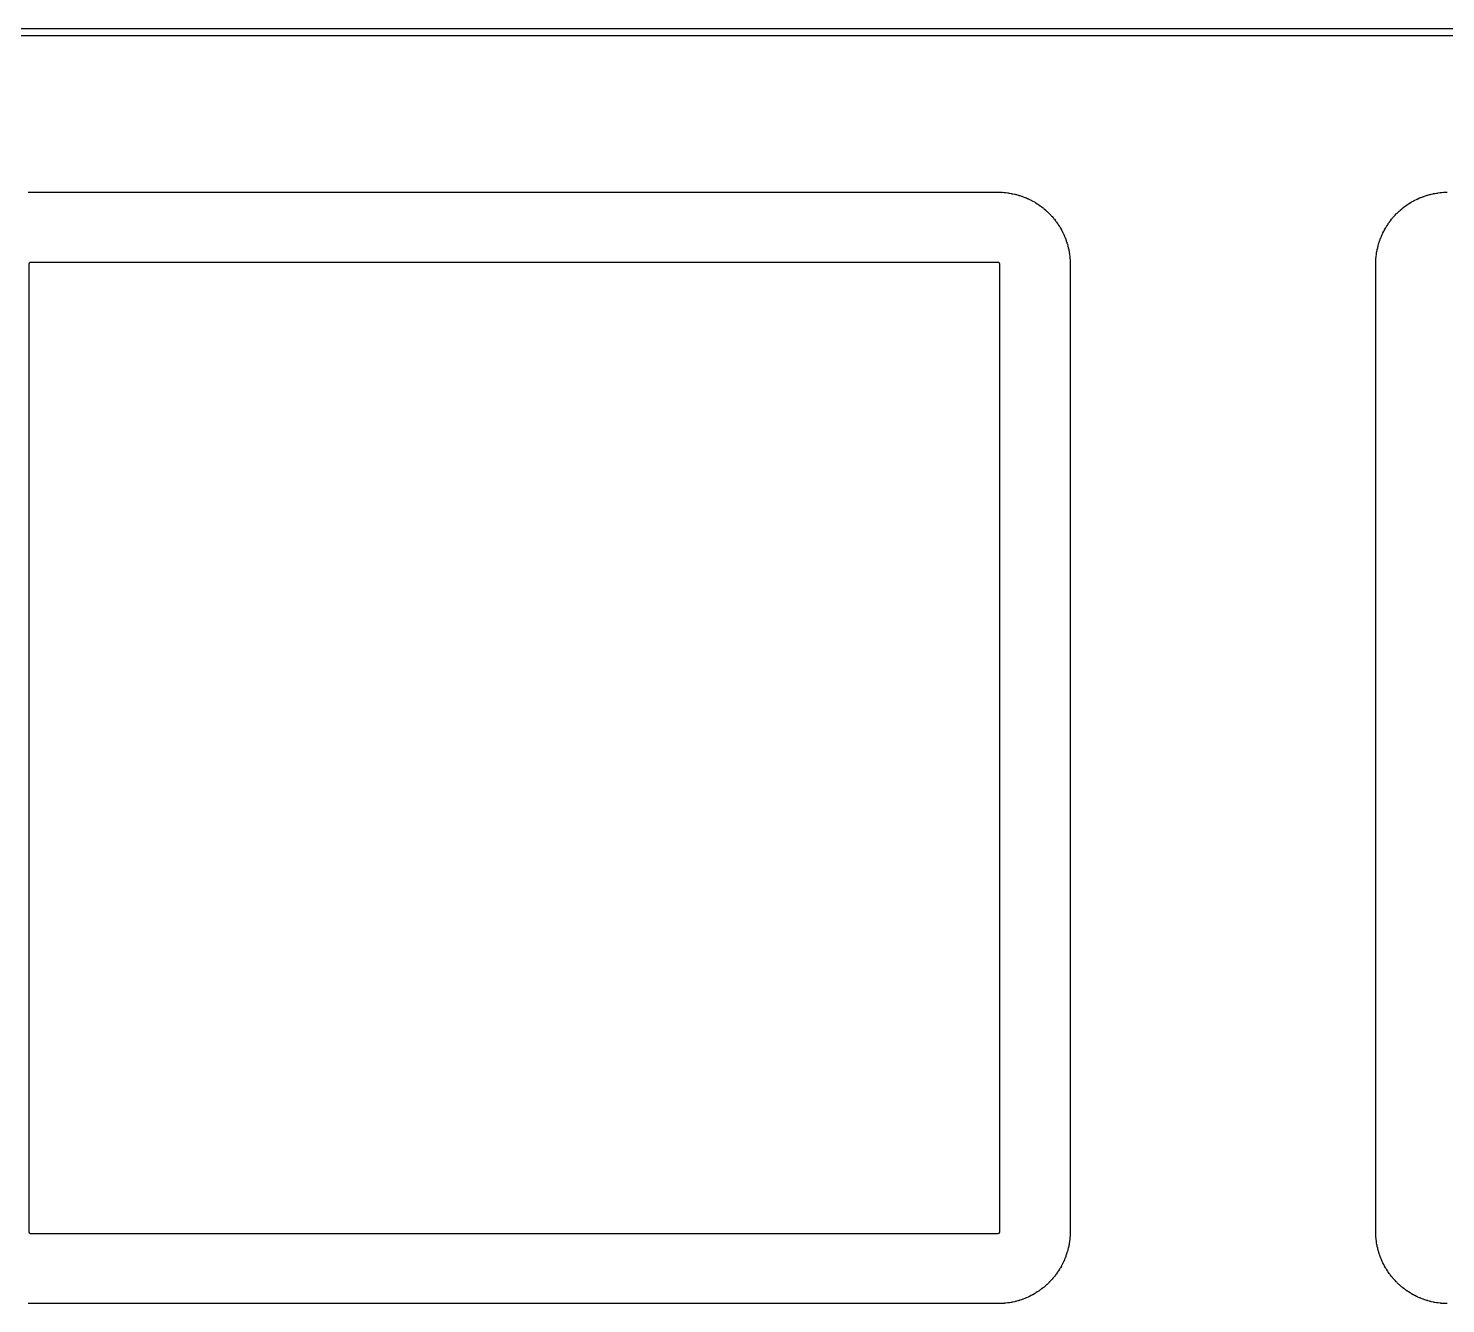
# Model space of a CAD drawing. Extents: x 19 to 282, y -150 to -67.
# Drawn here: x 96.38 to 115.43, y -83.95 to -66.8 of the extents above; entities that cross this region are included whole.
import ezdxf

# ---------------------------------------------------------------- set-up
doc = ezdxf.new("R2010")
doc.units = 0
doc.layers.add('BLACK', color=7, linetype='CONTINUOUS')

msp = doc.modelspace()

# ---------------------------------------------------------------- linework, layer by layer
at = {"layer": 'BLACK', "linetype": 'CONTINUOUS'}
for p, q in [((24.0518, -66.8), (277.023, -66.8)), ((277.023, -66.9), (24.0518, -66.9)), ((96.376, -69.0033), (96.4008, -69.0027)), ((96.4008, -69.0027), (96.4066, -69.0026)), ((96.4066, -69.0026), (96.4095, -69.003)), ((96.4095, -69.003), (96.4125, -69.0026)), ((96.4125, -69.0026), (109.413, -69.0026)), ((109.413, -69.0026), (109.418, -69.0026)), ((109.418, -69.0026), (109.421, -69.0031)), ((109.421, -69.0031), (109.424, -69.0027)), ((109.424, -69.0027), (109.449, -69.0033)), ((109.449, -69.0033), (109.455, -69.0035)), ((109.455, -69.0035), (109.464, -69.0051)), ((109.464, -69.0051), (109.472, -69.0045)), ((109.472, -69.0045), (109.497, -69.0063)), ((109.497, -69.0063), (109.503, -69.0068)), ((109.503, -69.0068), (109.511, -69.0088)), ((109.511, -69.0088), (109.52, -69.0086)), ((109.52, -69.0086), (109.545, -69.0116)), ((109.545, -69.0116), (109.55, -69.0124)), ((109.55, -69.0124), (109.559, -69.0148)), ((109.559, -69.0148), (109.568, -69.0151)), ((109.568, -69.0151), (109.592, -69.0193)), ((109.592, -69.0193), (109.597, -69.0203)), ((109.597, -69.0203), (109.606, -69.0231)), ((109.606, -69.0231), (109.614, -69.0238)), ((109.614, -69.0238), (109.638, -69.0292)), ((109.638, -69.0292), (109.644, -69.0305)), ((109.644, -69.0305), (109.652, -69.0337)), ((109.652, -69.0337), (109.661, -69.0348)), ((109.661, -69.0348), (109.684, -69.0414)), ((109.684, -69.0414), (109.69, -69.043)), ((109.69, -69.043), (109.698, -69.0465)), ((109.698, -69.0465), (109.706, -69.0481)), ((109.706, -69.0481), (109.729, -69.0557)), ((109.729, -69.0557), (109.735, -69.0576)), ((109.735, -69.0576), (109.743, -69.0616)), ((109.743, -69.0616), (109.751, -69.0635)), ((109.751, -69.0635), (109.774, -69.0723)), ((109.774, -69.0723), (109.779, -69.0744)), ((109.779, -69.0744), (109.787, -69.0788)), ((109.787, -69.0788), (109.795, -69.0811)), ((109.795, -69.0811), (109.818, -69.091)), ((109.818, -69.091), (109.823, -69.0934)), ((109.823, -69.0934), (109.83, -69.0981)), ((109.83, -69.0981), (109.838, -69.1008)), ((109.838, -69.1008), (109.86, -69.1118)), ((109.86, -69.1118), (109.865, -69.1144)), ((109.865, -69.1144), (109.872, -69.1195)), ((109.872, -69.1195), (109.881, -69.1227)), ((109.881, -69.1227), (109.902, -69.1347)), ((109.902, -69.1347), (109.907, -69.1376)), ((109.907, -69.1376), (109.914, -69.143)), ((109.914, -69.143), (109.922, -69.1466)), ((109.922, -69.1466), (109.942, -69.1596)), ((114.933, -69.1596), (114.953, -69.1466)), ((114.953, -69.1466), (114.958, -69.1435)), ((114.958, -69.1435), (114.966, -69.14)), ((114.966, -69.14), (114.973, -69.1347)), ((114.973, -69.1347), (114.994, -69.1227)), ((114.994, -69.1227), (115, -69.1199)), ((115, -69.1199), (115.008, -69.1168)), ((115.008, -69.1168), (115.015, -69.1118)), ((115.015, -69.1118), (115.037, -69.1008)), ((115.037, -69.1008), (115.042, -69.0983)), ((115.042, -69.0983), (115.05, -69.0956)), ((115.05, -69.0956), (115.057, -69.091)), ((115.057, -69.091), (115.08, -69.0811)), ((115.08, -69.0811), (115.085, -69.0788)), ((115.085, -69.0788), (115.093, -69.0766)), ((115.093, -69.0766), (115.101, -69.0723)), ((115.101, -69.0723), (115.124, -69.0635)), ((115.124, -69.0635), (115.129, -69.0615)), ((115.129, -69.0615), (115.138, -69.0596)), ((115.138, -69.0596), (115.146, -69.0557)), ((115.146, -69.0557), (115.169, -69.0481)), ((115.169, -69.0481), (115.174, -69.0463)), ((115.174, -69.0463), (115.183, -69.0449)), ((115.183, -69.0449), (115.191, -69.0414)), ((115.191, -69.0414), (115.214, -69.0348)), ((115.214, -69.0348), (115.22, -69.0333)), ((115.22, -69.0333), (115.229, -69.0323)), ((115.229, -69.0323), (115.237, -69.0292)), ((115.237, -69.0292), (115.261, -69.0238)), ((115.261, -69.0238), (115.266, -69.0226)), ((115.266, -69.0226), (115.275, -69.022)), ((115.275, -69.022), (115.283, -69.0193)), ((115.283, -69.0193), (115.307, -69.0151)), ((115.307, -69.0151), (115.313, -69.0141)), ((115.313, -69.0141), (115.322, -69.014)), ((115.322, -69.014), (115.33, -69.0116)), ((115.33, -69.0116), (115.355, -69.0086)), ((115.355, -69.0086), (115.361, -69.0079)), ((115.361, -69.0079), (115.369, -69.0082)), ((115.369, -69.0082), (115.378, -69.0063)), ((115.378, -69.0063), (115.403, -69.0045)), ((115.403, -69.0045), (115.408, -69.0041)), ((115.408, -69.0041), (115.417, -69.0048)), ((115.417, -69.0048), (115.426, -69.0033)), ((115.426, -69.0033), (115.451, -69.0027)), ((109.942, -69.1596), (109.947, -69.1627)), ((109.947, -69.1627), (109.954, -69.1685)), ((109.954, -69.1685), (109.962, -69.1725)), ((109.962, -69.1725), (109.982, -69.1866)), ((109.982, -69.1866), (109.986, -69.1899)), ((109.986, -69.1899), (109.993, -69.196)), ((109.993, -69.196), (110, -69.2004)), ((110, -69.2004), (110.02, -69.2155)), ((110.02, -69.2155), (110.024, -69.2191)), ((110.024, -69.2191), (110.03, -69.2255)), ((110.03, -69.2255), (110.038, -69.2303)), ((110.038, -69.2303), (110.056, -69.2464)), ((110.056, -69.2464), (110.061, -69.2502)), ((110.061, -69.2502), (110.067, -69.257)), ((110.067, -69.257), (110.074, -69.2621)), ((110.074, -69.2621), (110.092, -69.2792)), ((110.092, -69.2792), (110.096, -69.2832)), ((110.096, -69.2832), (110.101, -69.2903)), ((110.101, -69.2903), (110.108, -69.2958)), ((110.108, -69.2958), (110.125, -69.3137)), ((110.125, -69.3137), (110.129, -69.3179)), ((110.129, -69.3179), (110.134, -69.3252)), ((110.134, -69.3252), (110.141, -69.3311)), ((110.141, -69.3311), (110.157, -69.3498)), ((114.718, -69.3498), (114.734, -69.3311)), ((114.734, -69.3311), (114.738, -69.3267)), ((114.738, -69.3267), (114.744, -69.321)), ((114.744, -69.321), (114.75, -69.3137)), ((114.75, -69.3137), (114.767, -69.2958)), ((114.767, -69.2958), (114.771, -69.2916)), ((114.771, -69.2916), (114.778, -69.2862)), ((114.778, -69.2862), (114.783, -69.2792)), ((114.783, -69.2792), (114.801, -69.2621)), ((114.801, -69.2621), (114.805, -69.2582)), ((114.805, -69.2582), (114.813, -69.2531)), ((114.813, -69.2531), (114.819, -69.2464)), ((114.819, -69.2464), (114.837, -69.2303)), ((114.837, -69.2303), (114.842, -69.2266)), ((114.842, -69.2266), (114.849, -69.2219)), ((114.849, -69.2219), (114.855, -69.2155)), ((114.855, -69.2155), (114.875, -69.2004)), ((114.875, -69.2004), (114.879, -69.1969)), ((114.879, -69.1969), (114.887, -69.1926)), ((114.887, -69.1926), (114.893, -69.1866)), ((114.893, -69.1866), (114.913, -69.1725)), ((114.913, -69.1725), (114.918, -69.1692)), ((114.918, -69.1692), (114.926, -69.1653)), ((114.926, -69.1653), (114.933, -69.1596)), ((110.157, -69.3498), (110.161, -69.3542)), ((110.161, -69.3542), (110.166, -69.3617)), ((110.166, -69.3617), (110.172, -69.3678)), ((110.172, -69.3678), (110.187, -69.3872)), ((110.187, -69.3872), (110.191, -69.3918)), ((110.191, -69.3918), (110.195, -69.3995)), ((110.195, -69.3995), (110.201, -69.4059)), ((110.201, -69.4059), (110.215, -69.4259)), ((110.215, -69.4259), (110.218, -69.4307)), ((110.218, -69.4307), (110.222, -69.4385)), ((110.222, -69.4385), (110.228, -69.4452)), ((110.228, -69.4452), (110.241, -69.4659)), ((110.241, -69.4659), (110.244, -69.4708)), ((110.244, -69.4708), (110.247, -69.4788)), ((110.247, -69.4788), (110.253, -69.4857)), ((110.253, -69.4857), (110.265, -69.507)), ((110.265, -69.507), (110.268, -69.512)), ((110.268, -69.512), (110.271, -69.5202)), ((110.271, -69.5202), (110.276, -69.5273)), ((110.276, -69.5273), (110.287, -69.5491)), ((114.588, -69.5491), (114.599, -69.5273)), ((114.599, -69.5273), (114.602, -69.5222)), ((114.602, -69.5222), (114.607, -69.5151)), ((114.607, -69.5151), (114.61, -69.507)), ((114.61, -69.507), (114.622, -69.4857)), ((114.622, -69.4857), (114.625, -69.4807)), ((114.625, -69.4807), (114.631, -69.4739)), ((114.631, -69.4739), (114.634, -69.4659)), ((114.634, -69.4659), (114.647, -69.4452)), ((114.647, -69.4452), (114.65, -69.4403)), ((114.65, -69.4403), (114.656, -69.4337)), ((114.656, -69.4337), (114.66, -69.4259)), ((114.66, -69.4259), (114.674, -69.4059)), ((114.674, -69.4059), (114.677, -69.4012)), ((114.677, -69.4012), (114.684, -69.3948)), ((114.684, -69.3948), (114.688, -69.3872)), ((114.688, -69.3872), (114.703, -69.3678)), ((114.703, -69.3678), (114.707, -69.3632)), ((114.707, -69.3632), (114.713, -69.3572)), ((114.713, -69.3572), (114.718, -69.3498)), ((110.287, -69.5491), (110.289, -69.5543)), ((110.289, -69.5543), (110.292, -69.5626)), ((110.292, -69.5626), (110.297, -69.57)), ((110.297, -69.57), (110.306, -69.5923)), ((110.306, -69.5923), (110.309, -69.5976)), ((110.309, -69.5976), (110.311, -69.606)), ((110.311, -69.606), (110.315, -69.6136)), ((110.315, -69.6136), (110.324, -69.6363)), ((110.324, -69.6363), (110.326, -69.6417)), ((110.326, -69.6417), (110.328, -69.6502)), ((110.328, -69.6502), (110.332, -69.658)), ((110.332, -69.658), (110.339, -69.6812)), ((110.339, -69.6812), (110.341, -69.6867)), ((110.341, -69.6867), (110.343, -69.6953)), ((110.343, -69.6953), (110.346, -69.7033)), ((110.346, -69.7033), (110.353, -69.7268)), ((114.522, -69.7268), (114.529, -69.7032)), ((114.529, -69.7032), (114.53, -69.6977)), ((114.53, -69.6977), (114.534, -69.6897)), ((114.534, -69.6897), (114.536, -69.6812)), ((114.536, -69.6812), (114.543, -69.658)), ((114.543, -69.658), (114.545, -69.6525)), ((114.545, -69.6525), (114.549, -69.6448)), ((114.549, -69.6448), (114.551, -69.6363)), ((114.551, -69.6363), (114.56, -69.6136)), ((114.56, -69.6136), (114.562, -69.6082)), ((114.562, -69.6082), (114.566, -69.6006)), ((114.566, -69.6006), (114.569, -69.5923)), ((114.569, -69.5923), (114.579, -69.57)), ((114.579, -69.57), (114.581, -69.5647)), ((114.581, -69.5647), (114.586, -69.5574)), ((114.586, -69.5574), (114.588, -69.5491)), ((110.353, -69.7268), (110.354, -69.7324)), ((110.354, -69.7324), (110.355, -69.741)), ((110.355, -69.741), (110.358, -69.7492)), ((110.358, -69.7492), (110.364, -69.7731)), ((110.364, -69.7731), (110.365, -69.7787)), ((110.365, -69.7787), (110.366, -69.7875)), ((110.366, -69.7875), (110.368, -69.7958)), ((110.368, -69.7958), (110.372, -69.8199)), ((110.372, -69.8199), (110.373, -69.8256)), ((110.373, -69.8256), (110.374, -69.8344)), ((110.374, -69.8344), (110.376, -69.8429)), ((110.376, -69.8429), (110.379, -69.8673)), ((110.379, -69.8673), (110.38, -69.8731)), ((110.38, -69.8731), (110.379, -69.8819)), ((110.379, -69.8819), (110.381, -69.8905)), ((110.381, -69.8905), (110.383, -69.9152)), ((114.492, -69.9152), (114.494, -69.8905)), ((114.494, -69.8848), (114.496, -69.8762)), ((114.494, -69.8905), (114.494, -69.8848)), ((114.496, -69.8673), (114.499, -69.8429)), ((114.496, -69.8762), (114.496, -69.8673)), ((114.499, -69.8429), (114.5, -69.8372)), ((114.5, -69.8372), (114.502, -69.8287)), ((114.502, -69.8287), (114.503, -69.8199)), ((114.503, -69.8199), (114.507, -69.7958)), ((114.507, -69.7958), (114.508, -69.7901)), ((114.508, -69.7901), (114.511, -69.7818)), ((114.511, -69.7731), (114.517, -69.7492)), ((114.511, -69.7818), (114.511, -69.7731)), ((114.517, -69.7492), (114.518, -69.7436)), ((114.518, -69.7436), (114.521, -69.7355)), ((114.521, -69.7355), (114.522, -69.7268)), ((96.3851, -69.9736), (96.3849, -69.9809)), ((96.3849, -69.9809), (96.3849, -82.9691)), ((96.3852, -69.9723), (96.3851, -69.9736)), ((96.3854, -69.9709), (96.3852, -69.9723)), ((96.3856, -69.9696), (96.3854, -69.9709)), ((96.3859, -69.9683), (96.3856, -69.9696)), ((96.3863, -69.967), (96.3859, -69.9683)), ((96.3867, -69.9658), (96.3863, -69.967)), ((96.3872, -69.9645), (96.3867, -69.9658)), ((96.3877, -69.9633), (96.3872, -69.9645)), ((96.3883, -69.9621), (96.3877, -69.9633)), ((96.389, -69.9609), (96.3883, -69.9621)), ((96.3897, -69.9598), (96.389, -69.9609)), ((96.3905, -69.9587), (96.3897, -69.9598)), ((96.3913, -69.9577), (96.3905, -69.9587)), ((96.3922, -69.9566), (96.3913, -69.9577)), ((96.3931, -69.9556), (96.3922, -69.9566)), ((96.3941, -69.9546), (96.3931, -69.9556)), ((96.3952, -69.9538), (96.3941, -69.9546)), ((96.3962, -69.953), (96.3952, -69.9538)), ((96.3973, -69.9522), (96.3962, -69.953)), ((96.3984, -69.9515), (96.3973, -69.9522)), ((96.3996, -69.9508), (96.3984, -69.9515)), ((96.4008, -69.9502), (96.3996, -69.9508)), ((96.402, -69.9497), (96.4008, -69.9502)), ((96.4032, -69.9492), (96.402, -69.9497)), ((96.4045, -69.9488), (96.4032, -69.9492)), ((96.4058, -69.9484), (96.4045, -69.9488)), ((96.4071, -69.9481), (96.4058, -69.9484)), ((96.4084, -69.9479), (96.4071, -69.9481)), ((96.4098, -69.9477), (96.4084, -69.9479)), ((96.4111, -69.9476), (96.4098, -69.9477)), ((96.4183, -69.9474), (96.4111, -69.9476)), ((109.407, -69.9474), (96.4183, -69.9474)), ((109.414, -69.9476), (109.407, -69.9474)), ((109.415, -69.9477), (109.414, -69.9476)), ((109.417, -69.9479), (109.415, -69.9477)), ((109.418, -69.9481), (109.417, -69.9479)), ((109.419, -69.9484), (109.418, -69.9481)), ((109.42, -69.9488), (109.419, -69.9484)), ((109.422, -69.9492), (109.42, -69.9488)), ((109.423, -69.9497), (109.422, -69.9492)), ((109.424, -69.9502), (109.423, -69.9497)), ((109.425, -69.9508), (109.424, -69.9502)), ((109.427, -69.9515), (109.425, -69.9508)), ((109.428, -69.9522), (109.427, -69.9515)), ((109.429, -69.9529), (109.428, -69.9522)), ((109.43, -69.9538), (109.429, -69.9529)), ((109.431, -69.9546), (109.43, -69.9538)), ((109.432, -69.9556), (109.431, -69.9546)), ((109.433, -69.9566), (109.432, -69.9556)), ((109.434, -69.9577), (109.433, -69.9566)), ((109.435, -69.9587), (109.434, -69.9577)), ((109.435, -69.9598), (109.435, -69.9587)), ((109.436, -69.9609), (109.435, -69.9598)), ((109.437, -69.9621), (109.436, -69.9609)), ((109.437, -69.9633), (109.437, -69.9621)), ((109.438, -69.9645), (109.437, -69.9633)), ((109.438, -69.9658), (109.438, -69.9645)), ((109.439, -69.967), (109.438, -69.9658)), ((109.439, -69.9683), (109.439, -69.967)), ((109.439, -69.9696), (109.439, -69.9683)), ((109.44, -69.9709), (109.439, -69.9696)), ((109.44, -69.9723), (109.44, -69.9709)), ((109.44, -69.9736), (109.44, -69.9723)), ((109.44, -69.9808), (109.44, -69.9736)), ((109.44, -82.9692), (109.44, -69.9808)), ((110.383, -69.9152), (110.383, -69.9209)), ((110.383, -69.9209), (110.383, -69.9298)), ((110.383, -69.9298), (110.384, -69.9385)), ((110.384, -69.9385), (110.385, -69.9633)), ((110.385, -69.9633), (110.385, -69.9691)), ((110.385, -69.9691), (110.385, -69.972)), ((110.385, -69.972), (110.385, -69.975)), ((110.385, -69.975), (110.385, -82.975)), ((114.49, -69.9633), (114.491, -69.9385)), ((114.491, -69.9663), (114.49, -69.9633)), ((114.49, -69.9692), (114.491, -69.9663)), ((114.49, -69.975), (114.49, -69.9692)), ((114.49, -82.975), (114.49, -69.975)), ((114.491, -69.9327), (114.493, -69.924)), ((114.491, -69.9385), (114.491, -69.9327)), ((114.493, -69.924), (114.492, -69.9152)), ((96.3849, -82.9691), (96.3851, -82.9764)), ((96.3851, -82.9764), (96.3852, -82.9777)), ((96.3852, -82.9777), (96.3854, -82.9791)), ((96.3854, -82.9791), (96.3856, -82.9804)), ((96.3856, -82.9804), (96.3859, -82.9817)), ((96.3859, -82.9817), (96.3863, -82.983)), ((96.3863, -82.983), (96.3867, -82.9842)), ((96.3867, -82.9842), (96.3872, -82.9855)), ((96.3872, -82.9855), (96.3877, -82.9867)), ((96.3877, -82.9867), (96.3883, -82.9879)), ((96.3883, -82.9879), (96.389, -82.9891)), ((96.389, -82.9891), (96.3897, -82.9902)), ((96.3897, -82.9902), (96.3905, -82.9913)), ((96.3905, -82.9913), (96.3913, -82.9924)), ((96.3913, -82.9924), (96.3922, -82.9934)), ((96.3922, -82.9934), (96.3931, -82.9944)), ((96.3931, -82.9944), (96.3941, -82.9954)), ((96.3941, -82.9954), (96.3952, -82.9962)), ((96.3952, -82.9962), (96.3962, -82.997)), ((96.3962, -82.997), (96.3973, -82.9978)), ((96.3973, -82.9978), (96.3984, -82.9985)), ((96.3984, -82.9985), (96.3996, -82.9992)), ((96.3996, -82.9992), (96.4008, -82.9998)), ((96.4008, -82.9998), (96.402, -83.0003)), ((96.402, -83.0003), (96.4033, -83.0008)), ((96.4033, -83.0008), (96.4045, -83.0012)), ((96.4045, -83.0012), (96.4058, -83.0016)), ((96.4058, -83.0016), (96.4071, -83.0019)), ((96.4071, -83.0019), (96.4084, -83.0021)), ((96.4084, -83.0021), (96.4098, -83.0023)), ((96.4098, -83.0023), (96.4111, -83.0024)), ((96.4111, -83.0024), (96.4183, -83.0026)), ((96.4183, -83.0026), (109.407, -83.0026)), ((109.407, -83.0026), (109.414, -83.0024)), ((109.414, -83.0024), (109.415, -83.0023)), ((109.415, -83.0023), (109.417, -83.0021)), ((109.417, -83.0021), (109.418, -83.0019)), ((109.418, -83.0019), (109.419, -83.0016)), ((109.419, -83.0016), (109.42, -83.0012)), ((109.42, -83.0012), (109.422, -83.0008)), ((109.422, -83.0008), (109.423, -83.0003)), ((109.423, -83.0003), (109.424, -82.9998)), ((109.424, -82.9998), (109.425, -82.9992)), ((109.425, -82.9992), (109.427, -82.9985)), ((109.427, -82.9985), (109.428, -82.9978)), ((109.428, -82.9978), (109.429, -82.9971)), ((109.429, -82.9971), (109.43, -82.9962)), ((109.43, -82.9962), (109.431, -82.9953)), ((109.431, -82.9953), (109.432, -82.9944)), ((109.432, -82.9944), (109.433, -82.9934)), ((109.433, -82.9934), (109.434, -82.9924)), ((109.434, -82.9924), (109.435, -82.9913)), ((109.435, -82.9902), (109.436, -82.9891)), ((109.435, -82.9913), (109.435, -82.9902)), ((109.436, -82.9891), (109.437, -82.9879)), ((109.437, -82.9867), (109.438, -82.9855)), ((109.437, -82.9879), (109.437, -82.9867)), ((109.438, -82.9842), (109.439, -82.983)), ((109.438, -82.9855), (109.438, -82.9842)), ((109.439, -82.9804), (109.44, -82.9791)), ((109.439, -82.9817), (109.439, -82.9804)), ((109.439, -82.983), (109.439, -82.9817)), ((109.44, -82.9764), (109.44, -82.9692)), ((109.44, -82.9777), (109.44, -82.9764)), ((109.44, -82.9791), (109.44, -82.9777)), ((110.383, -83.0348), (110.381, -83.0595)), ((110.384, -83.0173), (110.382, -83.026)), ((110.382, -83.026), (110.383, -83.0348)), ((110.385, -82.9808), (110.384, -82.9837)), ((110.384, -82.9837), (110.385, -82.9867)), ((110.385, -82.9867), (110.384, -83.0115)), ((110.384, -83.0115), (110.384, -83.0173)), ((110.385, -82.975), (110.385, -82.9808)), ((114.49, -82.978), (114.49, -82.975)), ((114.49, -82.9809), (114.49, -82.978)), ((114.49, -82.9867), (114.49, -82.9809)), ((114.491, -83.0115), (114.49, -82.9867)), ((114.492, -83.0202), (114.491, -83.0115)), ((114.492, -83.0291), (114.492, -83.0202)), ((114.492, -83.0348), (114.492, -83.0291)), ((114.494, -83.0595), (114.492, -83.0348)), ((110.346, -83.2467), (110.345, -83.2523)), ((110.353, -83.2232), (110.346, -83.2467)), ((110.354, -83.2145), (110.353, -83.2232)), ((110.357, -83.2064), (110.354, -83.2145)), ((110.358, -83.2008), (110.357, -83.2064)), ((110.364, -83.1769), (110.358, -83.2008)), ((110.367, -83.1599), (110.364, -83.1682)), ((110.364, -83.1682), (110.364, -83.1769)), ((110.368, -83.1542), (110.367, -83.1599)), ((110.372, -83.13), (110.368, -83.1542)), ((110.373, -83.1213), (110.372, -83.13)), ((110.375, -83.1128), (110.373, -83.1213)), ((110.376, -83.1071), (110.375, -83.1128)), ((110.379, -83.0827), (110.376, -83.1071)), ((110.381, -83.0652), (110.379, -83.0738)), ((110.379, -83.0738), (110.379, -83.0827)), ((110.381, -83.0595), (110.381, -83.0652)), ((114.496, -83.0681), (114.494, -83.0595)), ((114.495, -83.0769), (114.496, -83.0681)), ((114.496, -83.0827), (114.495, -83.0769)), ((114.499, -83.1071), (114.496, -83.0827)), ((114.501, -83.1156), (114.499, -83.1071)), ((114.502, -83.1244), (114.501, -83.1156)), ((114.503, -83.13), (114.502, -83.1244)), ((114.507, -83.1542), (114.503, -83.13)), ((114.51, -83.1625), (114.507, -83.1542)), ((114.51, -83.1713), (114.51, -83.1625)), ((114.511, -83.1769), (114.51, -83.1713)), ((114.517, -83.2008), (114.511, -83.1769)), ((114.52, -83.209), (114.517, -83.2008)), ((114.521, -83.2176), (114.52, -83.209)), ((114.522, -83.2232), (114.521, -83.2176)), ((114.529, -83.2468), (114.522, -83.2232)), ((114.532, -83.2547), (114.529, -83.2468)), ((110.268, -83.4349), (110.265, -83.443)), ((110.273, -83.4278), (110.268, -83.4349)), ((110.276, -83.4227), (110.273, -83.4278)), ((110.287, -83.4009), (110.276, -83.4227)), ((110.289, -83.3926), (110.287, -83.4009)), ((110.294, -83.3853), (110.289, -83.3926)), ((110.297, -83.38), (110.294, -83.3853)), ((110.306, -83.3577), (110.297, -83.38)), ((110.309, -83.3493), (110.306, -83.3577)), ((110.313, -83.3418), (110.309, -83.3493)), ((110.315, -83.3364), (110.313, -83.3418)), ((110.324, -83.3137), (110.315, -83.3364)), ((110.326, -83.3052), (110.324, -83.3137)), ((110.33, -83.2975), (110.326, -83.3052)), ((110.332, -83.292), (110.33, -83.2975)), ((110.339, -83.2688), (110.332, -83.292)), ((110.341, -83.2602), (110.339, -83.2688)), ((110.345, -83.2523), (110.341, -83.2602)), ((114.534, -83.2633), (114.532, -83.2547)), ((114.536, -83.2688), (114.534, -83.2633)), ((114.543, -83.292), (114.536, -83.2688)), ((114.547, -83.2998), (114.543, -83.292)), ((114.549, -83.3083), (114.547, -83.2998)), ((114.551, -83.3137), (114.549, -83.3083)), ((114.56, -83.3364), (114.551, -83.3137)), ((114.564, -83.344), (114.56, -83.3364)), ((114.566, -83.3524), (114.564, -83.344)), ((114.569, -83.3577), (114.566, -83.3524)), ((114.579, -83.38), (114.569, -83.3577)), ((114.583, -83.3874), (114.579, -83.38)), ((114.586, -83.3957), (114.583, -83.3874)), ((114.588, -83.4009), (114.586, -83.3957)), ((114.599, -83.4227), (114.588, -83.4009)), ((114.604, -83.4298), (114.599, -83.4227)), ((114.607, -83.438), (114.604, -83.4298)), ((114.61, -83.443), (114.607, -83.438)), ((110.131, -83.629), (110.125, -83.6363)), ((110.137, -83.6233), (110.131, -83.629)), ((110.141, -83.6189), (110.137, -83.6233)), ((110.157, -83.6002), (110.141, -83.6189)), ((110.162, -83.5928), (110.157, -83.6002)), ((110.168, -83.5867), (110.162, -83.5928)), ((110.172, -83.5822), (110.168, -83.5867)), ((110.187, -83.5628), (110.172, -83.5822)), ((110.191, -83.5552), (110.187, -83.5628)), ((110.198, -83.5489), (110.191, -83.5552)), ((110.201, -83.5442), (110.198, -83.5489)), ((110.215, -83.5241), (110.201, -83.5442)), ((110.219, -83.5163), (110.215, -83.5241)), ((110.225, -83.5097), (110.219, -83.5163)), ((110.228, -83.5048), (110.225, -83.5097)), ((110.241, -83.4841), (110.228, -83.5048)), ((110.245, -83.4761), (110.241, -83.4841)), ((110.25, -83.4693), (110.245, -83.4761)), ((110.253, -83.4643), (110.25, -83.4693)), ((110.265, -83.443), (110.253, -83.4643)), ((114.622, -83.4643), (114.61, -83.443)), ((114.628, -83.4712), (114.622, -83.4643)), ((114.631, -83.4792), (114.628, -83.4712)), ((114.634, -83.4841), (114.631, -83.4792)), ((114.647, -83.5048), (114.634, -83.4841)), ((114.653, -83.5115), (114.647, -83.5048)), ((114.657, -83.5193), (114.653, -83.5115)), ((114.66, -83.5241), (114.657, -83.5193)), ((114.674, -83.5441), (114.66, -83.5241)), ((114.68, -83.5505), (114.674, -83.5441)), ((114.684, -83.5582), (114.68, -83.5505)), ((114.688, -83.5628), (114.684, -83.5582)), ((114.703, -83.5822), (114.688, -83.5628)), ((114.709, -83.5883), (114.703, -83.5822)), ((114.714, -83.5958), (114.709, -83.5883)), ((114.718, -83.6002), (114.714, -83.5958)), ((114.734, -83.6189), (114.718, -83.6002)), ((114.741, -83.6248), (114.734, -83.6189)), ((114.746, -83.6321), (114.741, -83.6248)), ((109.902, -83.8153), (109.881, -83.8273)), ((109.909, -83.81), (109.902, -83.8153)), ((109.917, -83.8065), (109.909, -83.81)), ((109.922, -83.8034), (109.917, -83.8065)), ((109.942, -83.7904), (109.922, -83.8034)), ((109.949, -83.7847), (109.942, -83.7904)), ((109.957, -83.7808), (109.949, -83.7847)), ((109.962, -83.7775), (109.957, -83.7808)), ((109.982, -83.7634), (109.962, -83.7775)), ((109.988, -83.7574), (109.982, -83.7634)), ((109.996, -83.7531), (109.988, -83.7574)), ((110, -83.7496), (109.996, -83.7531)), ((110.02, -83.7345), (110, -83.7496)), ((110.026, -83.7281), (110.02, -83.7345)), ((110.033, -83.7234), (110.026, -83.7281)), ((110.038, -83.7197), (110.033, -83.7234)), ((110.056, -83.7036), (110.038, -83.7197)), ((110.062, -83.6969), (110.056, -83.7036)), ((110.07, -83.6918), (110.062, -83.6969)), ((110.074, -83.6879), (110.07, -83.6918)), ((110.092, -83.6708), (110.074, -83.6879)), ((110.097, -83.6638), (110.092, -83.6708)), ((110.104, -83.6584), (110.097, -83.6638)), ((110.108, -83.6542), (110.104, -83.6584)), ((110.125, -83.6363), (110.108, -83.6542)), ((114.75, -83.6363), (114.746, -83.6321)), ((114.767, -83.6542), (114.75, -83.6363)), ((114.774, -83.6597), (114.767, -83.6542)), ((114.779, -83.6668), (114.774, -83.6597)), ((114.783, -83.6708), (114.779, -83.6668)), ((114.801, -83.6879), (114.783, -83.6708)), ((114.808, -83.693), (114.801, -83.6879)), ((114.814, -83.6998), (114.808, -83.693)), ((114.819, -83.7036), (114.814, -83.6998)), ((114.837, -83.7197), (114.819, -83.7036)), ((114.845, -83.7245), (114.837, -83.7197)), ((114.851, -83.7309), (114.845, -83.7245)), ((114.855, -83.7345), (114.851, -83.7309)), ((114.875, -83.7496), (114.855, -83.7345)), ((114.882, -83.754), (114.875, -83.7496)), ((114.889, -83.7601), (114.882, -83.754)), ((114.893, -83.7634), (114.889, -83.7601)), ((114.913, -83.7775), (114.893, -83.7634)), ((114.921, -83.7815), (114.913, -83.7775)), ((114.928, -83.7872), (114.921, -83.7815)), ((114.933, -83.7903), (114.928, -83.7872)), ((114.953, -83.8034), (114.933, -83.7903)), ((114.961, -83.807), (114.953, -83.8034)), ((114.968, -83.8124), (114.961, -83.807)), ((114.973, -83.8153), (114.968, -83.8124)), ((114.995, -83.8273), (114.973, -83.8153)), ((96.4008, -83.9473), (96.376, -83.9467)), ((96.4038, -83.9469), (96.4008, -83.9473)), ((96.4067, -83.9474), (96.4038, -83.9469)), ((96.4125, -83.9474), (96.4067, -83.9474)), ((109.413, -83.9474), (96.4125, -83.9474)), ((109.415, -83.947), (109.413, -83.9474)), ((109.418, -83.9474), (109.415, -83.947)), ((109.424, -83.9473), (109.418, -83.9474)), ((109.449, -83.9467), (109.424, -83.9473)), ((109.458, -83.9452), (109.449, -83.9467)), ((109.467, -83.9459), (109.458, -83.9452)), ((109.472, -83.9455), (109.467, -83.9459)), ((109.497, -83.9437), (109.472, -83.9455)), ((109.506, -83.9418), (109.497, -83.9437)), ((109.514, -83.9421), (109.506, -83.9418)), ((109.52, -83.9414), (109.514, -83.9421)), ((109.545, -83.9384), (109.52, -83.9414)), ((109.553, -83.936), (109.545, -83.9384)), ((109.562, -83.9359), (109.553, -83.936)), ((109.568, -83.9349), (109.562, -83.9359)), ((109.592, -83.9307), (109.568, -83.9349)), ((109.6, -83.928), (109.592, -83.9307)), ((109.609, -83.9274), (109.6, -83.928)), ((109.614, -83.9262), (109.609, -83.9274)), ((109.638, -83.9208), (109.614, -83.9262)), ((109.646, -83.9177), (109.638, -83.9208)), ((109.655, -83.9167), (109.646, -83.9177)), ((109.661, -83.9152), (109.655, -83.9167)), ((109.684, -83.9086), (109.661, -83.9152)), ((109.692, -83.9051), (109.684, -83.9086)), ((109.701, -83.9037), (109.692, -83.9051)), ((109.706, -83.9019), (109.701, -83.9037)), ((109.729, -83.8942), (109.706, -83.9019)), ((109.737, -83.8904), (109.729, -83.8942)), ((109.746, -83.8885), (109.737, -83.8904)), ((109.751, -83.8865), (109.746, -83.8885)), ((109.774, -83.8777), (109.751, -83.8865)), ((109.782, -83.8734), (109.774, -83.8777)), ((109.79, -83.8712), (109.782, -83.8734)), ((109.795, -83.8689), (109.79, -83.8712)), ((109.818, -83.859), (109.795, -83.8689)), ((109.825, -83.8544), (109.818, -83.859)), ((109.833, -83.8517), (109.825, -83.8544)), ((109.838, -83.8492), (109.833, -83.8517)), ((109.86, -83.8382), (109.838, -83.8492)), ((109.867, -83.8332), (109.86, -83.8382)), ((109.875, -83.8301), (109.867, -83.8332)), ((109.881, -83.8273), (109.875, -83.8301)), ((115.003, -83.8305), (114.995, -83.8273)), ((115.01, -83.8356), (115.003, -83.8305)), ((115.015, -83.8382), (115.01, -83.8356)), ((115.037, -83.8492), (115.015, -83.8382)), ((115.045, -83.8519), (115.037, -83.8492)), ((115.052, -83.8566), (115.045, -83.8519)), ((115.057, -83.859), (115.052, -83.8566)), ((115.08, -83.8689), (115.057, -83.859)), ((115.088, -83.8712), (115.08, -83.8689)), ((115.096, -83.8756), (115.088, -83.8712)), ((115.101, -83.8777), (115.096, -83.8756)), ((115.124, -83.8865), (115.101, -83.8777)), ((115.132, -83.8884), (115.124, -83.8865)), ((115.14, -83.8924), (115.132, -83.8884)), ((115.146, -83.8942), (115.14, -83.8924)), ((115.169, -83.9019), (115.146, -83.8942)), ((115.177, -83.9035), (115.169, -83.9019)), ((115.185, -83.907), (115.177, -83.9035)), ((115.191, -83.9086), (115.185, -83.907)), ((115.214, -83.9152), (115.191, -83.9086)), ((115.223, -83.9163), (115.214, -83.9152)), ((115.231, -83.9195), (115.223, -83.9163)), ((115.237, -83.9208), (115.231, -83.9195)), ((115.261, -83.9262), (115.237, -83.9208)), ((115.269, -83.9269), (115.261, -83.9262)), ((115.278, -83.9297), (115.269, -83.9269)), ((115.283, -83.9307), (115.278, -83.9297)), ((115.307, -83.9349), (115.283, -83.9307)), ((115.316, -83.9352), (115.307, -83.9349)), ((115.325, -83.9376), (115.316, -83.9352)), ((115.33, -83.9384), (115.325, -83.9376)), ((115.355, -83.9414), (115.33, -83.9384)), ((115.364, -83.9412), (115.355, -83.9414)), ((115.372, -83.9432), (115.364, -83.9412)), ((115.378, -83.9437), (115.372, -83.9432)), ((115.403, -83.9455), (115.378, -83.9437)), ((115.412, -83.9449), (115.403, -83.9455)), ((115.42, -83.9465), (115.412, -83.9449)), ((115.426, -83.9467), (115.42, -83.9465)), ((115.451, -83.9473), (115.426, -83.9467))]:
    msp.add_line(p, q, dxfattribs=at)

doc.saveas('drawing.dxf')
